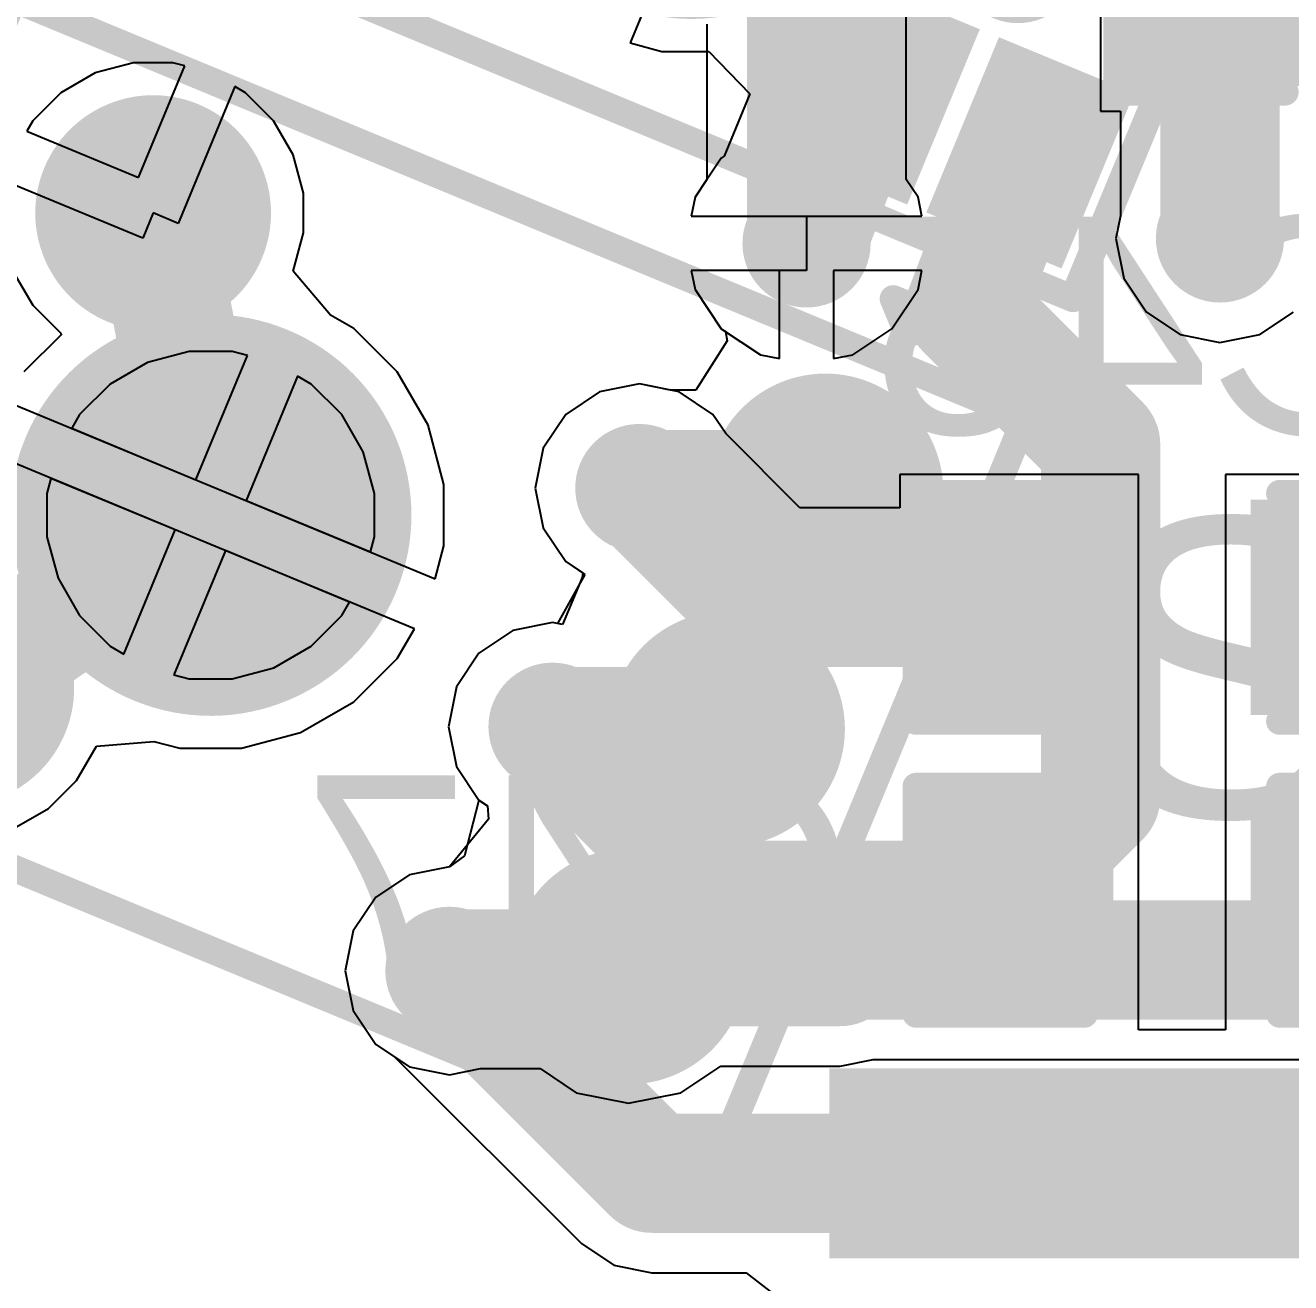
# Model space of a CAD drawing. Header units: millimetres. Extents: x -0.71 to 2.98, y -0.65 to 2.9.
# Drawn here: x -0.2222 to 0.011, y 1.6175 to 1.8493 of the extents above; entities that cross this region are included whole.
import ezdxf

# ---------------------------------------------------------------- set-up
doc = ezdxf.new("R2010")
doc.units = ezdxf.units.MM
doc.header["$MEASUREMENT"] = 0
for name, color, linetype in [('BottomLayer', 5, 'Continuous'), ('BottomOverlay', 54, 'Continuous'), ('BottomPaste', 16, 'Continuous'), ('BottomSolder', 6, 'Continuous'), ('Mechanical2', 216, 'Continuous'), ('PadHoleLayer', 156, 'Continuous'), ('TopLayer', 1, 'Continuous'), ('TopOverlay', 2, 'Continuous'), ('TopPaste', 8, 'Continuous'), ('TopSolder', 216, 'Continuous'), ('ViaHoleLayer', 16, 'Continuous')]:
    doc.layers.add(name, color=color, linetype=linetype)
doc.styles.add('Arial', font='', dxfattribs={"height": 0.2})
doc.styles.get('Arial').set_extended_font_data('Arial')

# ---------------------------------------------------------------- blocks, each defined once
blk = doc.blocks.new('SPH8878LR5H_1_12')
at = {"layer": 'BottomSolder'}
h = blk.add_hatch(color=6, dxfattribs=at)
edge = h.paths.add_edge_path()
edge.add_arc((0, -0.04043), 0.004, 0, 360)
at = {"layer": 'PadHoleLayer'}
h = blk.add_hatch(color=156, dxfattribs=at)
edge = h.paths.add_edge_path()
edge.add_arc((0, -0.04043), 0.02018, 0, 360)
at = {"layer": 'TopLayer'}
for points in [[(-0.04567, 0.04992), (-0.0187, 0.04992), (-0.0187, 0.03095), (-0.04567, 0.03095)], [(0.0187, 0.04992), (0.04567, 0.04992), (0.04567, 0.03095), (0.0187, 0.03095)], [(-0.04567, 0.01913), (-0.0187, 0.01913), (-0.0187, -0.00146), (-0.04567, -0.00146)], [(0.0187, 0.01913), (0.04567, 0.01913), (0.04567, -0.00146), (0.0187, -0.00146)]]:
    blk.add_hatch(color=1, dxfattribs=at).paths.add_polyline_path(points)
h = blk.add_hatch(color=1, dxfattribs=at)
edge = h.paths.add_edge_path()
edge.add_arc((0, 0.02464), 0.00787, 0, 360)
h = blk.add_hatch(color=1, dxfattribs=at)
edge = h.paths.add_edge_path()
edge.add_arc((0, -0.04043), 0.03199, 0, 360)
at = {"layer": 'TopPaste'}
for points in [[(-0.04567, 0.04992), (-0.0187, 0.04992), (-0.0187, 0.03095), (-0.04567, 0.03095)], [(0.0187, 0.04992), (0.04567, 0.04992), (0.04567, 0.03095), (0.0187, 0.03095)], [(-0.04567, 0.01913), (-0.0187, 0.01913), (-0.0187, -0.00146), (-0.04567, -0.00146)], [(0.0187, 0.01913), (0.04567, 0.01913), (0.04567, -0.00146), (0.0187, -0.00146)]]:
    blk.add_hatch(color=8, dxfattribs=at).paths.add_polyline_path(points)
h = blk.add_hatch(color=8, dxfattribs=at)
edge = h.paths.add_edge_path()
edge.add_arc((0, 0.02464), 0.00787, 0, 360)
at = {"layer": 'TopSolder'}
for points in [[(-0.04967, 0.05392), (-0.0147, 0.05392), (-0.0147, 0.02695), (-0.04967, 0.02695)], [(0.0147, 0.05392), (0.04967, 0.05392), (0.04967, 0.02695), (0.0147, 0.02695)], [(-0.04967, 0.02313), (-0.0147, 0.02313), (-0.0147, -0.00546), (-0.04967, -0.00546)], [(0.0147, 0.02313), (0.04967, 0.02313), (0.04967, -0.00546), (0.0147, -0.00546)]]:
    blk.add_hatch(color=216, dxfattribs=at).paths.add_polyline_path(points)
h = blk.add_hatch(color=216, dxfattribs=at)
edge = h.paths.add_edge_path()
edge.add_arc((0, 0.02464), 0.01187, 0, 360)
h = blk.add_hatch(color=216, dxfattribs=at)
edge = h.paths.add_edge_path()
edge.add_arc((0, -0.04043), 0.03599, 0, 360)
at = {"layer": 'TopOverlay', "const_width": 0.005}
for points in [[(-0.054, -0.084), (-0.054, 0.058)], [(0.054, 0.058), (-0.054, 0.058)], [(0.054, -0.084), (0.054, 0.058)], [(-0.06, 0.041), (-0.065, 0.046)], [(-0.065, 0.036), (-0.065, 0.046)], [(-0.065, 0.036), (-0.06, 0.041)], [(0.054, -0.084), (-0.054, -0.084)]]:
    blk.add_lwpolyline(points, dxfattribs=at)
at = {"layer": 'TopOverlay', "const_width": 0.0025}
for points in [[(-0.05525, 0.058, 1), (-0.05275, 0.058, 1)], [(-0.05525, 0.058, 1), (-0.05275, 0.058, 1)], [(0.05275, 0.058, 1), (0.05525, 0.058, 1)], [(0.05275, 0.058, 1), (0.05525, 0.058, 1)], [(-0.06625, 0.046, 1), (-0.06375, 0.046, 1)], [(-0.06625, 0.046, 1), (-0.06375, 0.046, 1)], [(-0.06125, 0.041, 1), (-0.05875, 0.041, 1)], [(-0.06125, 0.041, 1), (-0.05875, 0.041, 1)], [(-0.06625, 0.036, 1), (-0.06375, 0.036, 1)], [(-0.06625, 0.036, 1), (-0.06375, 0.036, 1)], [(-0.05525, -0.084, 1), (-0.05275, -0.084, 1)], [(-0.05525, -0.084, 1), (-0.05275, -0.084, 1)], [(0.05275, -0.084, 1), (0.05525, -0.084, 1)], [(0.05275, -0.084, 1), (0.05525, -0.084, 1)]]:
    blk.add_lwpolyline(points, format="xyb", close=True, dxfattribs=at)
blk = doc.blocks.new('CAP_0603_B_180')
at = {"layer": 'BottomLayer'}
for points in [[(-0.045, -0.0175), (-0.045, 0.0175), (-0.015, 0.0175), (-0.015, -0.0175)], [(0.015, -0.0175), (0.015, 0.0175), (0.045, 0.0175), (0.045, -0.0175)]]:
    blk.add_hatch(color=5, dxfattribs=at).paths.add_polyline_path(points)
at = {"layer": 'BottomPaste'}
for points in [[(-0.045, -0.0175), (-0.045, 0.0175), (-0.015, 0.0175), (-0.015, -0.0175)], [(0.015, -0.0175), (0.015, 0.0175), (0.045, 0.0175), (0.045, -0.0175)]]:
    blk.add_hatch(color=16, dxfattribs=at).paths.add_polyline_path(points)
at = {"layer": 'BottomSolder'}
for points in [[(-0.04736, -0.01986), (-0.04736, 0.01986), (-0.01264, 0.01986), (-0.01264, -0.01986)], [(0.01264, -0.01986), (0.01264, 0.01986), (0.04736, 0.01986), (0.04736, -0.01986)]]:
    blk.add_hatch(color=6, dxfattribs=at).paths.add_polyline_path(points)
at = {"layer": 'BottomOverlay', "const_width": 0.005}
for points in [[(-0.049, 0.021), (-0.049, -0.021)], [(-0.018, 0.021), (-0.049, 0.021)], [(0.049, 0.021), (0.018, 0.021)], [(0.049, 0.021), (0.049, -0.021)], [(-0.018, -0.021), (-0.049, -0.021)], [(0.049, -0.021), (0.018, -0.021)]]:
    blk.add_lwpolyline(points, dxfattribs=at)
at = {"layer": 'BottomOverlay', "const_width": 0.0025}
for points in [[(-0.05025, 0.021, 1), (-0.04775, 0.021, 1)], [(-0.05025, 0.021, 1), (-0.04775, 0.021, 1)], [(-0.01925, 0.021, 1), (-0.01675, 0.021, 1)], [(0.01675, 0.021, 1), (0.01925, 0.021, 1)], [(0.04775, 0.021, 1), (0.05025, 0.021, 1)], [(0.04775, 0.021, 1), (0.05025, 0.021, 1)], [(-0.05025, -0.021, 1), (-0.04775, -0.021, 1)], [(-0.05025, -0.021, 1), (-0.04775, -0.021, 1)], [(-0.01925, -0.021, 1), (-0.01675, -0.021, 1)], [(0.01675, -0.021, 1), (0.01925, -0.021, 1)], [(0.04775, -0.021, 1), (0.05025, -0.021, 1)], [(0.04775, -0.021, 1), (0.05025, -0.021, 1)]]:
    blk.add_lwpolyline(points, format="xyb", close=True, dxfattribs=at)
blk = doc.blocks.new('SPM0687LR5H_1_189')
at = {"layer": 'BottomSolder'}
h = blk.add_hatch(color=6, dxfattribs=at)
edge = h.paths.add_edge_path()
edge.add_arc((0, -0.03594), 0.004, 0, 360)
at = {"layer": 'PadHoleLayer'}
h = blk.add_hatch(color=156, dxfattribs=at)
edge = h.paths.add_edge_path()
edge.add_arc((0, -0.03594), 0.02018, 0, 360)
at = {"layer": 'TopLayer'}
h = blk.add_hatch(color=1, dxfattribs=at)
edge = h.paths.add_edge_path()
edge.add_arc((-0.0474, 0.06705), 0.01772, 0, 360)
h = blk.add_hatch(color=1, dxfattribs=at)
edge = h.paths.add_edge_path()
edge.add_arc((0, 0.06705), 0.01772, 0, 360)
h = blk.add_hatch(color=1, dxfattribs=at)
edge = h.paths.add_edge_path()
edge.add_arc((0.0474, 0.06705), 0.01772, 0, 360)
h = blk.add_hatch(color=1, dxfattribs=at)
edge = h.paths.add_edge_path()
edge.add_arc((0, -0.03594), 0.03299, 0, 360)
h = blk.add_hatch(color=1, dxfattribs=at)
edge = h.paths.add_edge_path()
edge.add_arc((-0.0474, -0.06705), 0.01772, 0, 360)
h = blk.add_hatch(color=1, dxfattribs=at)
edge = h.paths.add_edge_path()
edge.add_arc((0.0474, -0.06705), 0.01772, 0, 360)
at = {"layer": 'TopPaste'}
h = blk.add_hatch(color=8, dxfattribs=at)
edge = h.paths.add_edge_path()
edge.add_arc((-0.0474, 0.06705), 0.01772, 0, 360)
h = blk.add_hatch(color=8, dxfattribs=at)
edge = h.paths.add_edge_path()
edge.add_arc((0, 0.06705), 0.01772, 0, 360)
h = blk.add_hatch(color=8, dxfattribs=at)
edge = h.paths.add_edge_path()
edge.add_arc((0.0474, 0.06705), 0.01772, 0, 360)
h = blk.add_hatch(color=8, dxfattribs=at)
edge = h.paths.add_edge_path()
edge.add_arc((-0.0474, -0.06705), 0.01772, 0, 360)
h = blk.add_hatch(color=8, dxfattribs=at)
edge = h.paths.add_edge_path()
edge.add_arc((0.0474, -0.06705), 0.01772, 0, 360)
at = {"layer": 'TopSolder'}
h = blk.add_hatch(color=216, dxfattribs=at)
edge = h.paths.add_edge_path()
edge.add_arc((-0.0474, 0.06705), 0.02172, 0, 360)
h = blk.add_hatch(color=216, dxfattribs=at)
edge = h.paths.add_edge_path()
edge.add_arc((0, 0.06705), 0.02172, 0, 360)
h = blk.add_hatch(color=216, dxfattribs=at)
edge = h.paths.add_edge_path()
edge.add_arc((0.0474, 0.06705), 0.02172, 0, 360)
h = blk.add_hatch(color=216, dxfattribs=at)
edge = h.paths.add_edge_path()
edge.add_arc((0, -0.03594), 0.03699, 0, 360)
h = blk.add_hatch(color=216, dxfattribs=at)
edge = h.paths.add_edge_path()
edge.add_arc((-0.0474, -0.06705), 0.02172, 0, 360)
h = blk.add_hatch(color=216, dxfattribs=at)
edge = h.paths.add_edge_path()
edge.add_arc((0.0474, -0.06705), 0.02172, 0, 360)
at = {"layer": 'TopOverlay', "const_width": 0.005}
for points in [[(0.07402, 0.09591), (-0.07402, 0.09591)], [(-0.07402, -0.10591), (-0.07402, 0.09591)], [(0.07402, -0.10591), (0.07402, 0.09591)], [(-0.08, 0.07), (-0.085, 0.075)], [(-0.085, 0.065), (-0.085, 0.075)], [(-0.085, 0.065), (-0.08, 0.07)], [(0.07402, -0.10591), (-0.07402, -0.10591)]]:
    blk.add_lwpolyline(points, dxfattribs=at)
at = {"layer": 'TopOverlay', "const_width": 0.0025}
for points in [[(-0.07527, 0.09591, 1), (-0.07277, 0.09591, 1)], [(-0.07527, 0.09591, 1), (-0.07277, 0.09591, 1)], [(0.07277, 0.09591, 1), (0.07527, 0.09591, 1)], [(0.07277, 0.09591, 1), (0.07527, 0.09591, 1)], [(-0.08625, 0.075, 1), (-0.08375, 0.075, 1)], [(-0.08625, 0.075, 1), (-0.08375, 0.075, 1)], [(-0.08125, 0.07, 1), (-0.07875, 0.07, 1)], [(-0.08125, 0.07, 1), (-0.07875, 0.07, 1)], [(-0.08625, 0.065, 1), (-0.08375, 0.065, 1)], [(-0.08625, 0.065, 1), (-0.08375, 0.065, 1)], [(-0.07527, -0.10591, 1), (-0.07277, -0.10591, 1)], [(-0.07527, -0.10591, 1), (-0.07277, -0.10591, 1)], [(0.07277, -0.10591, 1), (0.07527, -0.10591, 1)], [(0.07277, -0.10591, 1), (0.07527, -0.10591, 1)]]:
    blk.add_lwpolyline(points, format="xyb", close=True, dxfattribs=at)
blk = doc.blocks.new('CAP_0402_B_193')
at = {"layer": 'BottomLayer'}
for points in [[(-0.0095, 0.0125), (-0.0095, -0.0125), (-0.0275, -0.0125), (-0.0275, 0.0125)], [(0.0275, 0.0125), (0.0275, -0.0125), (0.0095, -0.0125), (0.0095, 0.0125)]]:
    blk.add_hatch(color=5, dxfattribs=at).paths.add_polyline_path(points)
at = {"layer": 'BottomPaste'}
for points in [[(-0.0095, 0.0125), (-0.0095, -0.0125), (-0.0275, -0.0125), (-0.0275, 0.0125)], [(0.0275, 0.0125), (0.0275, -0.0125), (0.0095, -0.0125), (0.0095, 0.0125)]]:
    blk.add_hatch(color=16, dxfattribs=at).paths.add_polyline_path(points)
at = {"layer": 'BottomSolder'}
for points in [[(-0.00714, 0.01486), (-0.00714, -0.01486), (-0.02986, -0.01486), (-0.02986, 0.01486)], [(0.02986, 0.01486), (0.02986, -0.01486), (0.00714, -0.01486), (0.00714, 0.01486)]]:
    blk.add_hatch(color=6, dxfattribs=at).paths.add_polyline_path(points)
at = {"layer": 'BottomOverlay', "const_width": 0.005}
for points in [[(-0.031, -0.016), (-0.031, 0.016)], [(-0.011, 0.016), (-0.031, 0.016)], [(0.031, 0.016), (0.011, 0.016)], [(0.031, -0.016), (0.031, 0.016)], [(-0.011, -0.016), (-0.031, -0.016)], [(0.031, -0.016), (0.011, -0.016)]]:
    blk.add_lwpolyline(points, dxfattribs=at)
at = {"layer": 'BottomOverlay', "const_width": 0.0025}
for points in [[(-0.03225, 0.016, 1), (-0.02975, 0.016, 1)], [(-0.03225, 0.016, 1), (-0.02975, 0.016, 1)], [(-0.01225, 0.016, 1), (-0.00975, 0.016, 1)], [(0.00975, 0.016, 1), (0.01225, 0.016, 1)], [(0.02975, 0.016, 1), (0.03225, 0.016, 1)], [(0.02975, 0.016, 1), (0.03225, 0.016, 1)], [(-0.03225, -0.016, 1), (-0.02975, -0.016, 1)], [(-0.03225, -0.016, 1), (-0.02975, -0.016, 1)], [(-0.01225, -0.016, 1), (-0.00975, -0.016, 1)], [(0.00975, -0.016, 1), (0.01225, -0.016, 1)], [(0.02975, -0.016, 1), (0.03225, -0.016, 1)], [(0.02975, -0.016, 1), (0.03225, -0.016, 1)]]:
    blk.add_lwpolyline(points, format="xyb", close=True, dxfattribs=at)
blk = doc.blocks.new('CAP_0603_B_318')
at = {"layer": 'BottomLayer'}
for points in [[(-0.045, -0.0175), (-0.045, 0.0175), (-0.015, 0.0175), (-0.015, -0.0175)], [(0.015, -0.0175), (0.015, 0.0175), (0.045, 0.0175), (0.045, -0.0175)]]:
    blk.add_hatch(color=5, dxfattribs=at).paths.add_polyline_path(points)
at = {"layer": 'BottomPaste'}
for points in [[(-0.045, -0.0175), (-0.045, 0.0175), (-0.015, 0.0175), (-0.015, -0.0175)], [(0.015, -0.0175), (0.015, 0.0175), (0.045, 0.0175), (0.045, -0.0175)]]:
    blk.add_hatch(color=16, dxfattribs=at).paths.add_polyline_path(points)
at = {"layer": 'BottomSolder'}
for points in [[(-0.04736, -0.01986), (-0.04736, 0.01986), (-0.01264, 0.01986), (-0.01264, -0.01986)], [(0.01264, -0.01986), (0.01264, 0.01986), (0.04736, 0.01986), (0.04736, -0.01986)]]:
    blk.add_hatch(color=6, dxfattribs=at).paths.add_polyline_path(points)
at = {"layer": 'BottomOverlay', "const_width": 0.005}
for points in [[(-0.049, 0.021), (-0.049, -0.021)], [(-0.018, 0.021), (-0.049, 0.021)], [(0.049, 0.021), (0.018, 0.021)], [(0.049, 0.021), (0.049, -0.021)], [(-0.018, -0.021), (-0.049, -0.021)], [(0.049, -0.021), (0.018, -0.021)]]:
    blk.add_lwpolyline(points, dxfattribs=at)
at = {"layer": 'BottomOverlay', "const_width": 0.0025}
for points in [[(-0.05025, 0.021, 1), (-0.04775, 0.021, 1)], [(-0.05025, 0.021, 1), (-0.04775, 0.021, 1)], [(-0.01925, 0.021, 1), (-0.01675, 0.021, 1)], [(0.01675, 0.021, 1), (0.01925, 0.021, 1)], [(0.04775, 0.021, 1), (0.05025, 0.021, 1)], [(0.04775, 0.021, 1), (0.05025, 0.021, 1)], [(-0.05025, -0.021, 1), (-0.04775, -0.021, 1)], [(-0.05025, -0.021, 1), (-0.04775, -0.021, 1)], [(-0.01925, -0.021, 1), (-0.01675, -0.021, 1)], [(0.01675, -0.021, 1), (0.01925, -0.021, 1)], [(0.04775, -0.021, 1), (0.05025, -0.021, 1)], [(0.04775, -0.021, 1), (0.05025, -0.021, 1)]]:
    blk.add_lwpolyline(points, format="xyb", close=True, dxfattribs=at)
blk = doc.blocks.new('CAP_0603_B_320')
at = {"layer": 'BottomLayer'}
for points in [[(-0.045, -0.0175), (-0.045, 0.0175), (-0.015, 0.0175), (-0.015, -0.0175)], [(0.015, -0.0175), (0.015, 0.0175), (0.045, 0.0175), (0.045, -0.0175)]]:
    blk.add_hatch(color=5, dxfattribs=at).paths.add_polyline_path(points)
at = {"layer": 'BottomPaste'}
for points in [[(-0.045, -0.0175), (-0.045, 0.0175), (-0.015, 0.0175), (-0.015, -0.0175)], [(0.015, -0.0175), (0.015, 0.0175), (0.045, 0.0175), (0.045, -0.0175)]]:
    blk.add_hatch(color=16, dxfattribs=at).paths.add_polyline_path(points)
at = {"layer": 'BottomSolder'}
for points in [[(-0.04736, -0.01986), (-0.04736, 0.01986), (-0.01264, 0.01986), (-0.01264, -0.01986)], [(0.01264, -0.01986), (0.01264, 0.01986), (0.04736, 0.01986), (0.04736, -0.01986)]]:
    blk.add_hatch(color=6, dxfattribs=at).paths.add_polyline_path(points)
at = {"layer": 'BottomOverlay', "const_width": 0.005}
for points in [[(-0.049, 0.021), (-0.049, -0.021)], [(-0.018, 0.021), (-0.049, 0.021)], [(0.049, 0.021), (0.018, 0.021)], [(0.049, 0.021), (0.049, -0.021)], [(-0.018, -0.021), (-0.049, -0.021)], [(0.049, -0.021), (0.018, -0.021)]]:
    blk.add_lwpolyline(points, dxfattribs=at)
at = {"layer": 'BottomOverlay', "const_width": 0.0025}
for points in [[(-0.05025, 0.021, 1), (-0.04775, 0.021, 1)], [(-0.05025, 0.021, 1), (-0.04775, 0.021, 1)], [(-0.01925, 0.021, 1), (-0.01675, 0.021, 1)], [(0.01675, 0.021, 1), (0.01925, 0.021, 1)], [(0.04775, 0.021, 1), (0.05025, 0.021, 1)], [(0.04775, 0.021, 1), (0.05025, 0.021, 1)], [(-0.05025, -0.021, 1), (-0.04775, -0.021, 1)], [(-0.05025, -0.021, 1), (-0.04775, -0.021, 1)], [(-0.01925, -0.021, 1), (-0.01675, -0.021, 1)], [(0.01675, -0.021, 1), (0.01925, -0.021, 1)], [(0.04775, -0.021, 1), (0.05025, -0.021, 1)], [(0.04775, -0.021, 1), (0.05025, -0.021, 1)]]:
    blk.add_lwpolyline(points, format="xyb", close=True, dxfattribs=at)
blk = doc.blocks.new('C___0402_B_339')
at = {"layer": 'BottomLayer'}
for points in [[(-0.0095, 0.0125), (-0.0095, -0.0125), (-0.0275, -0.0125), (-0.0275, 0.0125)], [(0.0275, 0.0125), (0.0275, -0.0125), (0.0095, -0.0125), (0.0095, 0.0125)]]:
    blk.add_hatch(color=5, dxfattribs=at).paths.add_polyline_path(points)
at = {"layer": 'BottomPaste'}
for points in [[(-0.0095, 0.0125), (-0.0095, -0.0125), (-0.0275, -0.0125), (-0.0275, 0.0125)], [(0.0275, 0.0125), (0.0275, -0.0125), (0.0095, -0.0125), (0.0095, 0.0125)]]:
    blk.add_hatch(color=16, dxfattribs=at).paths.add_polyline_path(points)
at = {"layer": 'BottomSolder'}
for points in [[(-0.00714, 0.01486), (-0.00714, -0.01486), (-0.02986, -0.01486), (-0.02986, 0.01486)], [(0.02986, 0.01486), (0.02986, -0.01486), (0.00714, -0.01486), (0.00714, 0.01486)]]:
    blk.add_hatch(color=6, dxfattribs=at).paths.add_polyline_path(points)
at = {"layer": 'BottomOverlay', "const_width": 0.005}
for points in [[(-0.011, 0.016), (-0.031, 0.016)], [(-0.031, -0.016), (-0.031, 0.016)], [(0.031, 0.016), (0.011, 0.016)], [(0.031, -0.016), (0.031, 0.016)], [(-0.011, -0.016), (-0.031, -0.016)], [(0.031, -0.016), (0.011, -0.016)]]:
    blk.add_lwpolyline(points, dxfattribs=at)
at = {"layer": 'BottomOverlay', "const_width": 0.0025}
for points in [[(-0.03225, 0.016, 1), (-0.02975, 0.016, 1)], [(-0.03225, 0.016, 1), (-0.02975, 0.016, 1)], [(-0.01225, 0.016, 1), (-0.00975, 0.016, 1)], [(0.00975, 0.016, 1), (0.01225, 0.016, 1)], [(0.02975, 0.016, 1), (0.03225, 0.016, 1)], [(0.02975, 0.016, 1), (0.03225, 0.016, 1)], [(-0.03225, -0.016, 1), (-0.02975, -0.016, 1)], [(-0.03225, -0.016, 1), (-0.02975, -0.016, 1)], [(-0.01225, -0.016, 1), (-0.00975, -0.016, 1)], [(0.00975, -0.016, 1), (0.01225, -0.016, 1)], [(0.02975, -0.016, 1), (0.03225, -0.016, 1)], [(0.02975, -0.016, 1), (0.03225, -0.016, 1)]]:
    blk.add_lwpolyline(points, format="xyb", close=True, dxfattribs=at)

msp = doc.modelspace()

# ---------------------------------------------------------------- hatches: boundary and pattern name
at = {"layer": 'BottomLayer'}
h = msp.add_hatch(color=5, dxfattribs=at)
edge = h.paths.add_edge_path()
edge.add_arc((-0.002, 1.81), 0.01181, 0, 360)
h = msp.add_hatch(color=5, dxfattribs=at)
edge = h.paths.add_edge_path()
edge.add_arc((-0.07819, 1.80909), 0.01181, 0, 360)
h = msp.add_hatch(color=5, dxfattribs=at)
edge = h.paths.add_edge_path()
edge.add_arc((-0.109, 1.764), 0.01181, 0, 360)
h = msp.add_hatch(color=5, dxfattribs=at)
edge = h.paths.add_edge_path()
edge.add_arc((-0.125, 1.72), 0.01181, 0, 360)
h = msp.add_hatch(color=5, dxfattribs=at)
edge = h.paths.add_edge_path()
edge.add_arc((-0.144, 1.675), 0.01181, 0, 360)
msp.add_hatch(color=5, dxfattribs=at).paths.add_polyline_path([(-0.074, 1.622), (0.058, 1.622), (0.058, 1.657), (-0.074, 1.657)])
at = {"layer": 'BottomSolder'}
h = msp.add_hatch(color=6, dxfattribs=at)
edge = h.paths.add_edge_path()
edge.add_arc((-0.07819, 1.80909), 0.00791, 0, 360)
h = msp.add_hatch(color=6, dxfattribs=at)
edge = h.paths.add_edge_path()
edge.add_arc((-0.002, 1.81), 0.00791, 0, 360)
h = msp.add_hatch(color=6, dxfattribs=at)
edge = h.paths.add_edge_path()
edge.add_arc((-0.109, 1.764), 0.00791, 0, 360)
h = msp.add_hatch(color=6, dxfattribs=at)
edge = h.paths.add_edge_path()
edge.add_arc((-0.125, 1.72), 0.00791, 0, 360)
h = msp.add_hatch(color=6, dxfattribs=at)
edge = h.paths.add_edge_path()
edge.add_arc((-0.144, 1.675), 0.00791, 0, 360)
at = {"layer": 'TopLayer'}
h = msp.add_hatch(color=1, dxfattribs=at)
edge = h.paths.add_edge_path()
edge.add_arc((-0.002, 1.81), 0.01181, 0, 360)
h = msp.add_hatch(color=1, dxfattribs=at)
edge = h.paths.add_edge_path()
edge.add_arc((-0.07819, 1.80909), 0.01181, 0, 360)
h = msp.add_hatch(color=1, dxfattribs=at)
edge = h.paths.add_edge_path()
edge.add_arc((-0.109, 1.764), 0.01181, 0, 360)
h = msp.add_hatch(color=1, dxfattribs=at)
edge = h.paths.add_edge_path()
edge.add_arc((-0.125, 1.72), 0.01181, 0, 360)
h = msp.add_hatch(color=1, dxfattribs=at)
edge = h.paths.add_edge_path()
edge.add_arc((-0.144, 1.675), 0.01181, 0, 360)
at = {"layer": 'TopSolder'}
h = msp.add_hatch(color=216, dxfattribs=at)
edge = h.paths.add_edge_path()
edge.add_arc((-0.07819, 1.80909), 0.00791, 0, 360)
h = msp.add_hatch(color=216, dxfattribs=at)
edge = h.paths.add_edge_path()
edge.add_arc((-0.002, 1.81), 0.00791, 0, 360)
h = msp.add_hatch(color=216, dxfattribs=at)
edge = h.paths.add_edge_path()
edge.add_arc((-0.109, 1.764), 0.00791, 0, 360)
h = msp.add_hatch(color=216, dxfattribs=at)
edge = h.paths.add_edge_path()
edge.add_arc((-0.125, 1.72), 0.00791, 0, 360)
h = msp.add_hatch(color=216, dxfattribs=at)
edge = h.paths.add_edge_path()
edge.add_arc((-0.144, 1.675), 0.00791, 0, 360)
at = {"layer": 'ViaHoleLayer'}
h = msp.add_hatch(color=16, dxfattribs=at)
edge = h.paths.add_edge_path()
edge.add_arc((-0.07819, 1.80909), 0.00591, 0, 360)
h = msp.add_hatch(color=16, dxfattribs=at)
edge = h.paths.add_edge_path()
edge.add_arc((-0.002, 1.81), 0.00591, 0, 360)
h = msp.add_hatch(color=16, dxfattribs=at)
edge = h.paths.add_edge_path()
edge.add_arc((-0.109, 1.764), 0.00591, 0, 360)
h = msp.add_hatch(color=16, dxfattribs=at)
edge = h.paths.add_edge_path()
edge.add_arc((-0.125, 1.72), 0.00591, 0, 360)
h = msp.add_hatch(color=16, dxfattribs=at)
edge = h.paths.add_edge_path()
edge.add_arc((-0.144, 1.675), 0.00591, 0, 360)

# ---------------------------------------------------------------- linework, layer by layer
at = {"layer": 'BottomLayer'}
for p, q in [((-0.024, 1.8825), (-0.024, 1.8335)), ((-0.05984, 1.82088), (-0.05984, 1.86531)), ((-0.09654, 1.84951), (-0.09654, 1.82088)), ((-0.024, 1.8335), (-0.02035, 1.8335)), ((-0.02035, 1.8335), (-0.02035, 1.81416)), ((-0.09654, 1.82088), (-0.09874, 1.8176)), ((-0.05764, 1.8176), (-0.05984, 1.82088)), ((-0.09874, 1.8176), (-0.09943, 1.81409)), ((-0.05695, 1.81409), (-0.05764, 1.8176)), ((-0.09943, 1.81409), (-0.05695, 1.81409)), ((-0.02035, 1.81416), (-0.02118, 1.81)), ((-0.02118, 1.81), (-0.01972, 1.80266)), ((-0.08319, 1.80409), (-0.09943, 1.80409)), ((-0.09943, 1.80409), (-0.09874, 1.80058)), ((-0.08319, 1.78785), (-0.08319, 1.80409)), ((-0.05695, 1.80409), (-0.07319, 1.80409)), ((-0.07319, 1.80409), (-0.07319, 1.78785)), ((-0.05764, 1.80058), (-0.05695, 1.80409)), ((-0.01972, 1.80266), (-0.01556, 1.79644)), ((-0.09874, 1.80058), (-0.09391, 1.79337)), ((-0.06246, 1.79337), (-0.05764, 1.80058)), ((-0.01556, 1.79644), (-0.00934, 1.79228)), ((0.00534, 1.79228), (0.01156, 1.79644)), ((-0.09391, 1.79337), (-0.0867, 1.78855)), ((-0.06968, 1.78855), (-0.06246, 1.79337)), ((-0.00934, 1.79228), (-0.002, 1.79082)), ((-0.002, 1.79082), (0.00534, 1.79228)), ((-0.19197, 1.78918), (-0.19965, 1.78712)), ((-0.18403, 1.78918), (-0.19197, 1.78918)), ((-0.18122, 1.78843), (-0.18403, 1.78918)), ((-0.0867, 1.78855), (-0.08319, 1.78785)), ((-0.07319, 1.78785), (-0.06968, 1.78855)), ((-0.19965, 1.78712), (-0.20653, 1.78315)), ((-0.19071, 1.76553), (-0.18122, 1.78843)), ((-0.17198, 1.7846), (-0.18147, 1.76171)), ((-0.16947, 1.78315), (-0.17198, 1.7846)), ((-0.20653, 1.78315), (-0.21215, 1.77753)), ((-0.16385, 1.77753), (-0.16947, 1.78315)), ((-0.11634, 1.78172), (-0.12256, 1.77756)), ((-0.109, 1.78318), (-0.11634, 1.78172)), ((-0.10166, 1.78172), (-0.109, 1.78318)), ((-0.09544, 1.77756), (-0.10166, 1.78172)), ((-0.21215, 1.77753), (-0.2136, 1.77501)), ((-0.15988, 1.77065), (-0.16385, 1.77753)), ((-0.12256, 1.77756), (-0.12672, 1.77134)), ((-0.09308, 1.77404), (-0.09544, 1.77756)), ((-0.2136, 1.77501), (-0.19071, 1.76553)), ((-0.0794, 1.76035), (-0.09308, 1.77404)), ((-0.15782, 1.76297), (-0.15988, 1.77065)), ((-0.12672, 1.77134), (-0.12818, 1.764)), ((-0.21743, 1.76578), (-0.21818, 1.76297)), ((-0.19453, 1.75629), (-0.21743, 1.76578)), ((-0.017, 1.7665), (-0.061, 1.7665)), ((-0.061, 1.7665), (-0.061, 1.76035)), ((-0.017, 1.7225), (-0.017, 1.7665)), ((0.043, 1.7665), (-0.001, 1.7665)), ((-0.001, 1.7665), (-0.001, 1.7175)), ((-0.21818, 1.76297), (-0.21818, 1.75503)), ((-0.15782, 1.75503), (-0.15782, 1.76297)), ((-0.12818, 1.764), (-0.12672, 1.75666)), ((-0.18147, 1.76171), (-0.15857, 1.75222)), ((-0.061, 1.76035), (-0.0794, 1.76035)), ((-0.20402, 1.7334), (-0.19453, 1.75629)), ((-0.12672, 1.75666), (-0.12256, 1.75044)), ((-0.21818, 1.75503), (-0.21612, 1.74735)), ((-0.15857, 1.75222), (-0.15782, 1.75503)), ((-0.18529, 1.75247), (-0.19478, 1.72957)), ((-0.1624, 1.74298), (-0.18529, 1.75247)), ((-0.12256, 1.75044), (-0.11904, 1.74808)), ((-0.21612, 1.74735), (-0.21215, 1.74047)), ((-0.11904, 1.74808), (-0.1241, 1.739)), ((-0.16385, 1.74047), (-0.1624, 1.74298)), ((-0.21215, 1.74047), (-0.20653, 1.73485)), ((-0.16947, 1.73485), (-0.16385, 1.74047)), ((-0.13234, 1.73772), (-0.13856, 1.73356)), ((-0.125, 1.73918), (-0.13234, 1.73772)), ((-0.1241, 1.739), (-0.125, 1.73918)), ((-0.20653, 1.73485), (-0.20402, 1.7334)), ((-0.17635, 1.73088), (-0.16947, 1.73485)), ((-0.13856, 1.73356), (-0.14272, 1.72734)), ((-0.18403, 1.72882), (-0.17635, 1.73088)), ((-0.19478, 1.72957), (-0.19197, 1.72882)), ((-0.19197, 1.72882), (-0.18403, 1.72882)), ((-0.14272, 1.72734), (-0.14418, 1.72)), ((-0.017, 1.715), (-0.017, 1.7225)), ((-0.14418, 1.72), (-0.14272, 1.71266)), ((-0.001, 1.7175), (-0.001, 1.7175)), ((-0.001, 1.7175), (-0.001, 1.7125)), ((-0.017, 1.7075), (-0.017, 1.715)), ((-0.14272, 1.71266), (-0.13856, 1.70644)), ((-0.001, 1.7125), (-0.001, 1.7125)), ((-0.001, 1.7125), (-0.001, 1.66414)), ((-0.017, 1.66414), (-0.017, 1.7075)), ((-0.13856, 1.70644), (-0.13698, 1.70538)), ((-0.13698, 1.70538), (-0.1368, 1.70294)), ((-0.1368, 1.70294), (-0.144, 1.69418)), ((-0.144, 1.69418), (-0.15134, 1.69272)), ((-0.15134, 1.69272), (-0.15756, 1.68856)), ((-0.15756, 1.68856), (-0.16172, 1.68234)), ((-0.16172, 1.68234), (-0.16318, 1.675)), ((-0.16318, 1.675), (-0.16172, 1.66766)), ((-0.16172, 1.66766), (-0.15756, 1.66144)), ((-0.001, 1.66414), (-0.017, 1.66414)), ((-0.15756, 1.66144), (-0.15404, 1.65908)), ((-0.15404, 1.65908), (-0.11967, 1.62471)), ((-0.11967, 1.62471), (-0.11372, 1.62074)), ((-0.11372, 1.62074), (-0.10669, 1.61934)), ((-0.10669, 1.61934), (-0.0893, 1.61934)), ((-0.0893, 1.61934), (-0.08929, 1.61934)), ((-0.08929, 1.61934), (-0.08114, 1.613))]:
    msp.add_line(p, q, dxfattribs=at)
at = {"layer": 'BottomLayer', "const_width": 0.022}
for points in [[(-0.07819, 1.80909), (-0.07819, 1.86531)], [(-0.002, 1.81), (-0.002, 1.858)], [(-0.109, 1.764), (-0.087, 1.742)], [(-0.039, 1.742), (-0.039, 1.7445)], [(-0.087, 1.742), (-0.039, 1.742)], [(-0.125, 1.72), (-0.093, 1.688)], [(-0.093, 1.688), (-0.039, 1.688)], [(-0.144, 1.675), (-0.10669, 1.63769)], [(-0.10669, 1.63769), (-0.053, 1.63769)], [(-0.008, 1.63769), (-0.00331, 1.633)]]:
    msp.add_lwpolyline(points, dxfattribs=at)
at = {"layer": 'BottomLayer', "const_width": 0.011}
for points in [[(-0.0075, 1.858, 1), (0.0035, 1.858, 1)], [(-0.08369, 1.80909, 1), (-0.07269, 1.80909, 1)], [(-0.0075, 1.81, 1), (0.0035, 1.81, 1)], [(-0.1145, 1.764, 1), (-0.1035, 1.764, 1)], [(-0.0445, 1.7445, 1), (-0.0335, 1.7445, 1)], [(-0.0925, 1.742, 1), (-0.0815, 1.742, 1)], [(-0.0925, 1.742, 1), (-0.0815, 1.742, 1)], [(-0.0445, 1.742, 1), (-0.0335, 1.742, 1)], [(-0.0445, 1.742, 1), (-0.0335, 1.742, 1)], [(-0.1305, 1.72, 1), (-0.1195, 1.72, 1)], [(-0.0985, 1.688, 1), (-0.0875, 1.688, 1)], [(-0.0985, 1.688, 1), (-0.0875, 1.688, 1)], [(-0.0445, 1.688, 1), (-0.0335, 1.688, 1)], [(-0.1495, 1.675, 1), (-0.1385, 1.675, 1)], [(-0.11219, 1.63769, 1), (-0.10119, 1.63769, 1)], [(-0.11219, 1.63769, 1), (-0.10119, 1.63769, 1)], [(-0.0585, 1.63769, 1), (-0.0475, 1.63769, 1)], [(-0.0135, 1.63769, 1), (-0.0025, 1.63769, 1)], [(-0.00881, 1.633, 1), (0.00219, 1.633, 1)]]:
    msp.add_lwpolyline(points, format="xyb", close=True, dxfattribs=at)
at = {"layer": 'Mechanical2', "const_width": 0.01}
msp.add_lwpolyline([(2.97335, 1.12706, 1), (-0.56996, 1.12706, 1)], format="xyb", close=True, dxfattribs=at)
at = {"layer": 'TopLayer'}
for p, q in [((-0.09474, 1.88456), (-0.11069, 1.84604)), ((-0.11069, 1.84604), (-0.10488, 1.84448)), ((-0.10488, 1.84448), (-0.09621, 1.84448)), ((-0.09621, 1.84448), (-0.08863, 1.83664)), ((-0.20224, 1.84241), (-0.20929, 1.84052)), ((-0.19495, 1.84241), (-0.20224, 1.84241)), ((-0.19277, 1.84183), (-0.19495, 1.84241)), ((-0.20929, 1.84052), (-0.21561, 1.83687)), ((-0.2013, 1.82123), (-0.19277, 1.84183)), ((-0.18353, 1.838), (-0.19398, 1.81278)), ((-0.18158, 1.83687), (-0.18353, 1.838)), ((-0.21561, 1.83687), (-0.22077, 1.83171)), ((-0.17642, 1.83171), (-0.18158, 1.83687)), ((-0.08863, 1.83664), (-0.09338, 1.82517)), ((-0.22077, 1.83171), (-0.2219, 1.82976)), ((-0.17277, 1.82539), (-0.17642, 1.83171)), ((-0.2219, 1.82976), (-0.2013, 1.82123)), ((-0.17088, 1.81834), (-0.17277, 1.82539)), ((-0.09391, 1.82482), (-0.09874, 1.8176)), ((-0.09338, 1.82517), (-0.09391, 1.82482)), ((-0.20051, 1.81008), (-0.22573, 1.82052)), ((-0.17088, 1.81105), (-0.17088, 1.81834)), ((-0.09874, 1.8176), (-0.09943, 1.81409)), ((-0.19859, 1.8147), (-0.20051, 1.81008)), ((-0.19398, 1.81278), (-0.19859, 1.8147)), ((-0.09943, 1.81409), (-0.07819, 1.81409)), ((-0.07819, 1.81409), (-0.07819, 1.80409)), ((-0.17277, 1.804), (-0.17088, 1.81105)), ((-0.22442, 1.804), (-0.22077, 1.79768)), ((-0.1659, 1.79589), (-0.17277, 1.804)), ((-0.07819, 1.80409), (-0.09943, 1.80409)), ((-0.09943, 1.80409), (-0.09874, 1.80058)), ((-0.09874, 1.80058), (-0.09391, 1.79337)), ((-0.22077, 1.79768), (-0.21561, 1.79252)), ((-0.1616, 1.7934), (-0.1659, 1.79589)), ((-0.1536, 1.7854), (-0.1616, 1.7934)), ((-0.09391, 1.79337), (-0.09312, 1.79283)), ((-0.21557, 1.79222), (-0.2224, 1.7854)), ((-0.21561, 1.79252), (-0.21557, 1.79222)), ((-0.09283, 1.79116), (-0.09861, 1.78204)), ((-0.09312, 1.79283), (-0.09283, 1.79116)), ((-0.14794, 1.77559), (-0.1536, 1.7854)), ((-0.11634, 1.78172), (-0.12256, 1.77756)), ((-0.109, 1.78318), (-0.11634, 1.78172)), ((-0.10328, 1.78204), (-0.109, 1.78318)), ((-0.09861, 1.78204), (-0.10328, 1.78204)), ((-0.22554, 1.77996), (-0.18609, 1.76362)), ((-0.12256, 1.77756), (-0.12672, 1.77134)), ((-0.14501, 1.76466), (-0.14794, 1.77559)), ((-0.18991, 1.75438), (-0.22937, 1.77072)), ((-0.12672, 1.77134), (-0.12818, 1.764)), ((-0.18609, 1.76362), (-0.14663, 1.74728)), ((-0.14501, 1.75334), (-0.14501, 1.76466)), ((-0.12818, 1.764), (-0.12672, 1.75666)), ((-0.12672, 1.75666), (-0.12256, 1.75044)), ((-0.15046, 1.73804), (-0.18991, 1.75438)), ((-0.14663, 1.74728), (-0.14501, 1.75334)), ((-0.12256, 1.75044), (-0.11944, 1.74835)), ((-0.11956, 1.74753), (-0.12317, 1.73881)), ((-0.11944, 1.74835), (-0.11956, 1.74753)), ((-0.1536, 1.7326), (-0.15046, 1.73804)), ((-0.13234, 1.73772), (-0.13856, 1.73356)), ((-0.125, 1.73918), (-0.13234, 1.73772)), ((-0.12317, 1.73881), (-0.125, 1.73918)), ((-0.1616, 1.7246), (-0.1536, 1.7326)), ((-0.13856, 1.73356), (-0.14272, 1.72734)), ((-0.14272, 1.72734), (-0.14418, 1.72)), ((-0.17141, 1.71894), (-0.1616, 1.7246)), ((-0.18234, 1.71601), (-0.17141, 1.71894)), ((-0.14418, 1.72), (-0.14272, 1.71266)), ((-0.2127, 1.71009), (-0.20905, 1.71641)), ((-0.20905, 1.71641), (-0.19846, 1.71729)), ((-0.19846, 1.71729), (-0.19366, 1.71601)), ((-0.19366, 1.71601), (-0.18234, 1.71601)), ((-0.14272, 1.71266), (-0.13856, 1.70644)), ((-0.21786, 1.70493), (-0.2127, 1.71009)), ((-0.22418, 1.70128), (-0.21786, 1.70493)), ((-0.13856, 1.70644), (-0.14119, 1.69617)), ((-0.14119, 1.69617), (-0.144, 1.69418)), ((-0.144, 1.69418), (-0.15134, 1.69272)), ((-0.15134, 1.69272), (-0.15756, 1.68856)), ((-0.15756, 1.68856), (-0.16172, 1.68234)), ((-0.16172, 1.68234), (-0.16318, 1.675)), ((-0.16318, 1.675), (-0.16172, 1.66766)), ((-0.16172, 1.66766), (-0.15756, 1.66144)), ((-0.15756, 1.66144), (-0.15134, 1.65728)), ((-0.072, 1.65744), (-0.06593, 1.65865)), ((-0.06593, 1.65865), (0.03, 1.65865)), ((-0.15134, 1.65728), (-0.144, 1.65582)), ((-0.144, 1.65582), (-0.13828, 1.65696)), ((-0.13828, 1.65696), (-0.12729, 1.65696)), ((-0.12729, 1.65696), (-0.12063, 1.65251)), ((-0.10134, 1.65251), (-0.09397, 1.65744)), ((-0.09397, 1.65744), (-0.072, 1.65744)), ((-0.12063, 1.65251), (-0.11099, 1.65059)), ((-0.11099, 1.65059), (-0.10134, 1.65251))]:
    msp.add_line(p, q, dxfattribs=at)
for points, const_width in [([(-0.02222, 1.86178), (-0.002, 1.84156)], 0.008), ([(-0.07819, 1.80909), (-0.06719, 1.83809)], 0.022), ([(-0.002, 1.81), (-0.002, 1.84156)], 0.008), ([(-0.049, 1.797), (-0.038, 1.826)], 0.022), ([(-0.19859, 1.81469), (-0.188, 1.759)], 0.022), ([(-0.04869, 1.79669), (-0.024, 1.772)], 0.022), ([(-0.024, 1.707), (-0.024, 1.772)], 0.022), ([(-0.109, 1.764), (-0.10869, 1.76369)], 0.022), ([(-0.10869, 1.76369), (-0.07502, 1.76369)], 0.022), ([(-0.07502, 1.76369), (-0.07471, 1.76338)], 0.022), ([(-0.188, 1.759), (-0.1837, 1.76193)], 0.022), ([(-0.23356, 1.728), (-0.188, 1.759)], 0.022), ([(-0.188, 1.759), (-0.188, 1.759)], 0.022), ([(-0.125, 1.72), (-0.09326, 1.72)], 0.022), ([(-0.09326, 1.72), (-0.09285, 1.71959)], 0.022), ([(-0.054, 1.677), (-0.024, 1.707)], 0.022), ([(-0.11719, 1.67531), (-0.11719, 1.67836)], 0.022), ([(-0.144, 1.675), (-0.14369, 1.67531)], 0.022), ([(-0.14369, 1.67531), (-0.11719, 1.67531)], 0.022), ([(-0.11099, 1.67579), (-0.072, 1.67579)], 0.022), ([(-0.072, 1.67579), (-0.07079, 1.677)], 0.022), ([(-0.07079, 1.677), (-0.054, 1.677)], 0.022), ([(-0.054, 1.677), (0.03, 1.677)], 0.022)]:
    msp.add_lwpolyline(points, dxfattribs=dict(at, const_width=const_width))
for points, const_width in [([(-0.07269, 1.83809, 1), (-0.06169, 1.83809, 1)], 0.011), ([(-0.004, 1.84156, 1), (0, 1.84156, 1)], 0.004), ([(-0.004, 1.84156, 1), (0, 1.84156, 1)], 0.004), ([(-0.0435, 1.826, 1), (-0.0325, 1.826, 1)], 0.011), ([(-0.20409, 1.81469, 1), (-0.19309, 1.81469, 1)], 0.011), ([(-0.08369, 1.80909, 1), (-0.07269, 1.80909, 1)], 0.011), ([(-0.004, 1.81, 1), (0, 1.81, 1)], 0.004), ([(-0.0545, 1.797, 1), (-0.0435, 1.797, 1)], 0.011), ([(-0.05419, 1.79669, 1), (-0.04319, 1.79669, 1)], 0.011), ([(-0.0295, 1.772, 1), (-0.0185, 1.772, 1)], 0.011), ([(-0.0295, 1.772, 1), (-0.0185, 1.772, 1)], 0.011), ([(-0.1145, 1.764, 1), (-0.1035, 1.764, 1)], 0.011), ([(-0.11419, 1.76369, 1), (-0.10319, 1.76369, 1)], 0.011), ([(-0.11419, 1.76369, 1), (-0.10319, 1.76369, 1)], 0.011), ([(-0.08052, 1.76369, 1), (-0.06952, 1.76369, 1)], 0.011), ([(-0.08052, 1.76369, 1), (-0.06952, 1.76369, 1)], 0.011), ([(-0.1892, 1.76193, 1), (-0.1782, 1.76193, 1)], 0.011), ([(-0.08021, 1.76338, 1), (-0.06921, 1.76338, 1)], 0.011), ([(-0.1935, 1.759, 1), (-0.1825, 1.759, 1)], 0.011), ([(-0.1935, 1.759, 1), (-0.1825, 1.759, 1)], 0.011), ([(-0.1935, 1.759, 1), (-0.1825, 1.759, 1)], 0.011), ([(-0.1935, 1.759, 1), (-0.1825, 1.759, 1)], 0.011), ([(-0.1935, 1.759, 1), (-0.1825, 1.759, 1)], 0.011), ([(-0.1305, 1.72, 1), (-0.1195, 1.72, 1)], 0.011), ([(-0.09876, 1.72, 1), (-0.08776, 1.72, 1)], 0.011), ([(-0.09876, 1.72, 1), (-0.08776, 1.72, 1)], 0.011), ([(-0.09835, 1.71959, 1), (-0.08735, 1.71959, 1)], 0.011), ([(-0.0295, 1.707, 1), (-0.0185, 1.707, 1)], 0.011), ([(-0.0295, 1.707, 1), (-0.0185, 1.707, 1)], 0.011), ([(-0.12269, 1.67836, 1), (-0.11169, 1.67836, 1)], 0.011), ([(-0.1495, 1.675, 1), (-0.1385, 1.675, 1)], 0.011), ([(-0.14919, 1.67531, 1), (-0.13819, 1.67531, 1)], 0.011), ([(-0.14919, 1.67531, 1), (-0.13819, 1.67531, 1)], 0.011), ([(-0.12269, 1.67531, 1), (-0.11169, 1.67531, 1)], 0.011), ([(-0.12269, 1.67531, 1), (-0.11169, 1.67531, 1)], 0.011), ([(-0.11649, 1.67579, 1), (-0.10549, 1.67579, 1)], 0.011), ([(-0.0775, 1.67579, 1), (-0.0665, 1.67579, 1)], 0.011), ([(-0.0775, 1.67579, 1), (-0.0665, 1.67579, 1)], 0.011), ([(-0.07629, 1.677, 1), (-0.06529, 1.677, 1)], 0.011), ([(-0.07629, 1.677, 1), (-0.06529, 1.677, 1)], 0.011), ([(-0.0595, 1.677, 1), (-0.0485, 1.677, 1)], 0.011), ([(-0.0595, 1.677, 1), (-0.0485, 1.677, 1)], 0.011), ([(-0.0595, 1.677, 1), (-0.0485, 1.677, 1)], 0.011)]:
    msp.add_lwpolyline(points, format="xyb", close=True, dxfattribs=dict(at, const_width=const_width))

# ---------------------------------------------------------------- block references
for name, p, rotation in [('SPH8878LR5H_1_12', (-0.062, 1.871), 247.5), ('CAP_0603_B_180', (0.028, 1.858), 180), ('SPM0687LR5H_1_189', (-0.15479, 1.74524), 247.5), ('CAP_0603_B_320', (-0.009, 1.742), 180), ('CAP_0603_B_318', (-0.009, 1.688), 180), ('CAP_0402_B_193', (-0.052, 1.62269), 270), ('C___0402_B_339', (-0.008, 1.62269), 270)]:
    msp.add_blockref(name, p, dxfattribs=dict(rotation=rotation))

# ---------------------------------------------------------------- texts
at = {"layer": 'BottomOverlay', "style": 'Arial', "text_generation_flag": 2}
for s, p in [('C45', (0.03632, 1.77401)), ('C47', (-0.06868, 1.67101))]:
    msp.add_text(s, height=0.04, dxfattribs=at).set_placement(p)
at = {"layer": 'TopOverlay', "style": 'Arial'}
msp.add_text('SB65', height=0.055, dxfattribs=at).set_placement((-0.02596, 1.70339))

doc.saveas('drawing.dxf')
